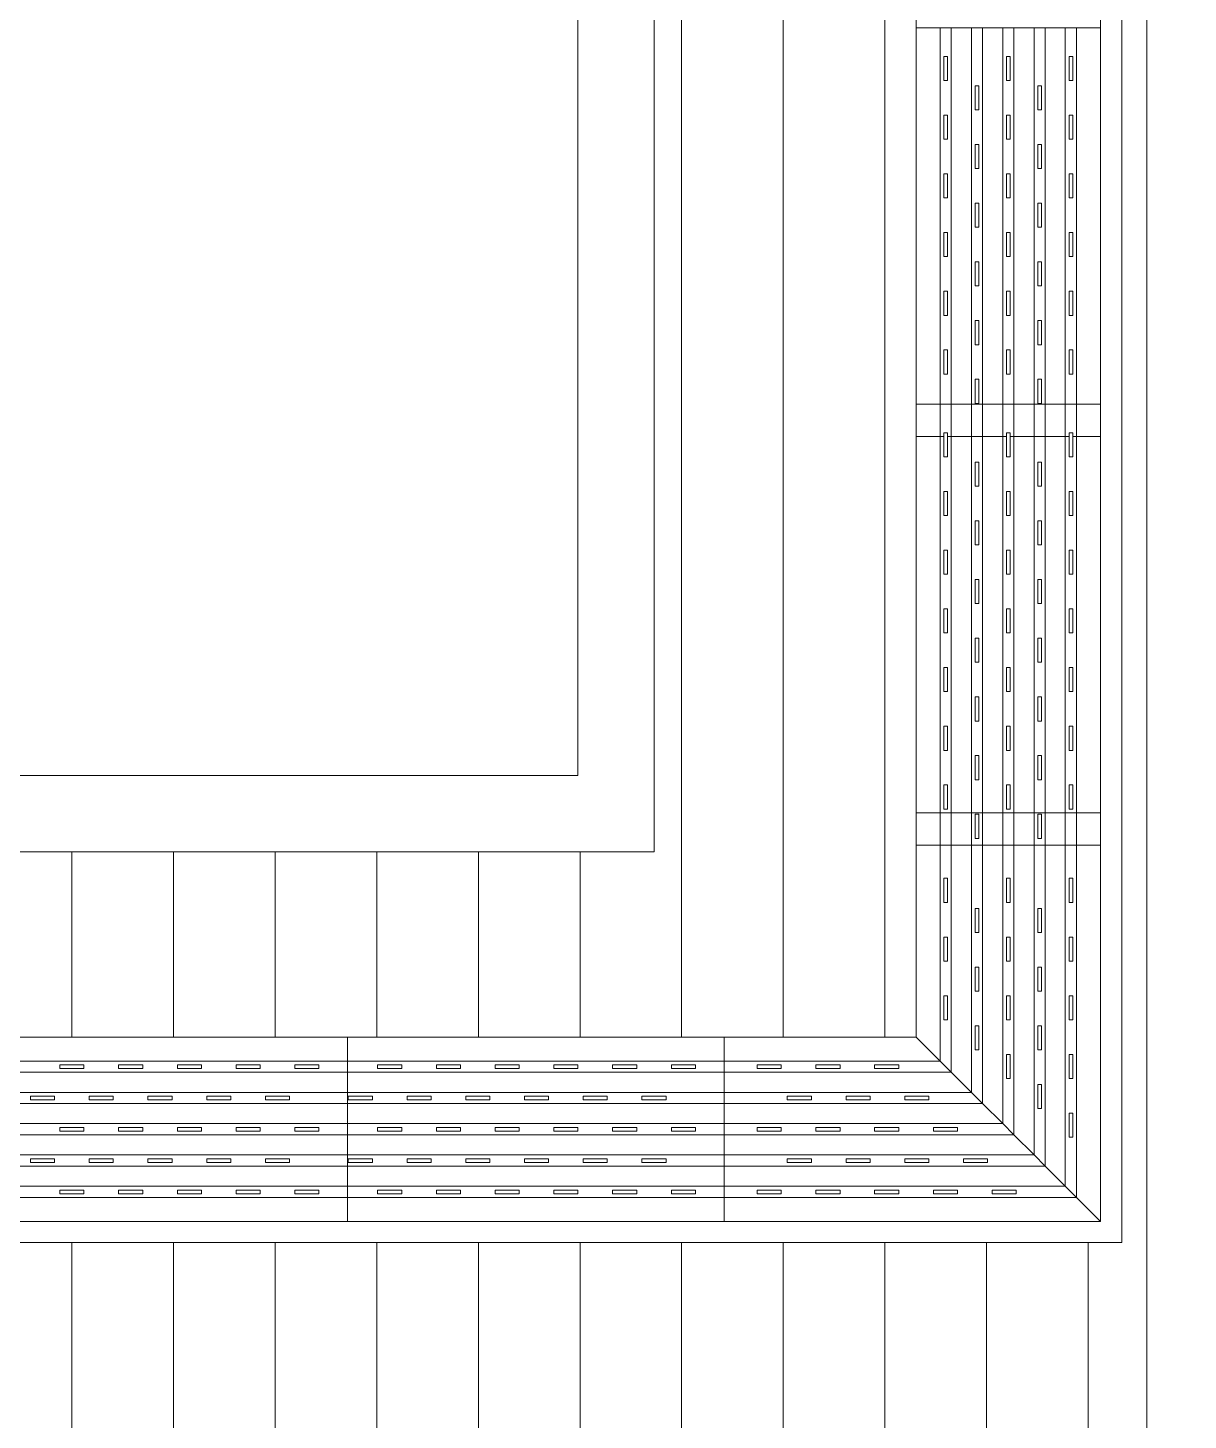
# Model space of a CAD drawing. Header units: inches. Extents: x 437 to 8681, y 26 to 3302.
# Drawn here: x 1678.9 to 1739.6, y 761.1 to 834 of the extents above; entities that cross this region are included whole.
import ezdxf

# ---------------------------------------------------------------- set-up
doc = ezdxf.new("R2010")
doc.units = ezdxf.units.IN
doc.header["$MEASUREMENT"] = 0
doc.layers.add('PLANTA BLANCA', color=7, linetype='Continuous', lineweight=0)
doc.layers.add('TEXTURE', color=8, linetype='Continuous', lineweight=0)
pattern_1 = [(270, (-8710.0197, -3326.6847), (5.3125, -9e-16), [])]

msp = doc.modelspace()

# ---------------------------------------------------------------- hatches: boundary and pattern name
at = {"layer": 'TEXTURE', "linetype": 'Continuous'}
h = msp.add_hatch(dxfattribs=at)
h.set_pattern_fill('ANSI31', color=9, scale=42.5, angle=225)
h.set_pattern_definition([(270, (-3559.14, -96.3204), (5.3125, -9e-16), [])])
h.paths.add_polyline_path([(1435.237, 1191.3018), (1435.237, 650.2838), (1363.22944, 650.2838), (1363.22944, 1307.86683), (1821.50336, 1307.86683), (1821.50336, 1168.15326), (1945.22944, 1168.15326), (1945.22944, 1084.7125), (1808.37898, 1084.688), (1808.37898, 650.2838), (1736.14625, 650.2838), (1736.12206, 1191.3018)])
h.paths.add_polyline_path([(1059.22944, 925.86683), (1363.22944, 925.86683), (1363.22944, 853.86683), (1059.22944, 853.86683)])
h = msp.add_hatch(dxfattribs=at)
h.set_pattern_fill('ANSI31', color=9, scale=42.5, angle=225)
h.set_pattern_definition(pattern_1)
h.paths.add_polyline_path([(1445.99449, 781.1818), (1711.67953, 781.1818), (1711.67953, 790.86683), (1445.99449, 790.86683)])
h.paths.add_polyline_path([(1459.67953, 790.86683), (1445.99449, 790.86683), (1445.99449, 1180.55187), (1459.67953, 1180.55187)])
h.paths.add_polyline_path([(1711.67953, 1180.55187), (1725.36457, 1180.55187), (1725.36457, 781.1818), (1711.67953, 781.1818)])
h.paths.add_polyline_path([(1459.67953, 1180.55187), (1711.67953, 1180.55187), (1711.67953, 1166.86683), (1459.67953, 1166.86683)])
h = msp.add_hatch(dxfattribs=at)
h.set_pattern_fill('ANSI31', color=9, scale=42.5, angle=225)
h.set_pattern_definition(pattern_1)
h.paths.add_polyline_path([(1435.237, 770.43187), (1736.14625, 770.43187), (1736.14625, 650.2838), (1435.237, 650.2838)])

# ---------------------------------------------------------------- linework, layer by layer
at = {"layer": 'PLANTA BLANCA', "lineweight": 0}
for p, q in [((1736.12206, 1191.3018), (1736.12206, 770.43187)), ((1735.01024, 1190.19754), (1735.01024, 771.53613)), ((1725.36457, 781.1818), (1725.36457, 1180.55187)), ((1711.67953, 790.86683), (1711.67953, 1166.86683)), ((1707.67953, 794.86683), (1707.67953, 1162.86683)), ((1725.36457, 833.97707), (1726.61654, 833.97707)), ((1725.36457, 814.29203), (1725.36457, 833.97707)), ((1726.61654, 833.97707), (1727.20709, 833.97707)), ((1726.61654, 833.97707), (1726.61654, 814.29203)), ((1727.20709, 833.97707), (1728.25433, 833.97707)), ((1727.20709, 833.97707), (1727.20709, 814.29203)), ((1728.25433, 833.97707), (1728.84488, 833.97707)), ((1728.25433, 833.97707), (1728.25433, 814.29203)), ((1728.84488, 833.97707), (1729.89213, 833.97707)), ((1728.84488, 833.97707), (1728.84488, 814.29203)), ((1729.89213, 833.97707), (1730.48268, 833.97707)), ((1729.89213, 833.97707), (1729.89213, 814.29203)), ((1730.48268, 833.97707), (1731.52992, 833.97707)), ((1730.48268, 833.97707), (1730.48268, 814.29203)), ((1731.52992, 833.97707), (1732.12047, 833.97707)), ((1731.52992, 833.97707), (1731.52992, 814.29203)), ((1732.12047, 833.97707), (1733.16772, 833.97707)), ((1732.12047, 833.97707), (1732.12047, 814.29203)), ((1733.16772, 833.97707), (1733.75827, 833.97707)), ((1733.16772, 833.97707), (1733.16772, 814.29203)), ((1733.75827, 833.97707), (1735.01024, 833.97707)), ((1733.75827, 833.97707), (1733.75827, 814.29203)), ((1735.01024, 833.97707), (1735.01024, 814.29203)), ((1726.81339, 831.22117), (1726.81339, 832.48101)), ((1726.81339, 832.48101), (1727.01024, 832.48101)), ((1727.01024, 832.48101), (1727.01024, 831.22117)), ((1730.08898, 831.22117), (1730.08898, 832.48101)), ((1730.08898, 832.48101), (1730.28583, 832.48101)), ((1730.28583, 832.48101), (1730.28583, 831.22117)), ((1733.36457, 831.22117), (1733.36457, 832.48101)), ((1733.36457, 832.48101), (1733.56142, 832.48101)), ((1733.56142, 832.48101), (1733.56142, 831.22117)), ((1727.01024, 831.22117), (1726.81339, 831.22117)), ((1730.28583, 831.22117), (1730.08898, 831.22117)), ((1733.56142, 831.22117), (1733.36457, 831.22117)), ((1728.45118, 829.68573), (1728.45118, 830.94557)), ((1728.45118, 830.94557), (1728.64803, 830.94557)), ((1728.64803, 830.94557), (1728.64803, 829.68573)), ((1731.72677, 829.68573), (1731.72677, 830.94557)), ((1731.72677, 830.94557), (1731.92362, 830.94557)), ((1731.92362, 830.94557), (1731.92362, 829.68573)), ((1728.64803, 829.68573), (1728.45118, 829.68573)), ((1731.92362, 829.68573), (1731.72677, 829.68573)), ((1726.81339, 828.1503), (1726.81339, 829.41014)), ((1726.81339, 829.41014), (1727.01024, 829.41014)), ((1727.01024, 829.41014), (1727.01024, 828.1503)), ((1730.08898, 828.1503), (1730.08898, 829.41014)), ((1730.08898, 829.41014), (1730.28583, 829.41014)), ((1730.28583, 829.41014), (1730.28583, 828.1503)), ((1733.36457, 828.1503), (1733.36457, 829.41014)), ((1733.36457, 829.41014), (1733.56142, 829.41014)), ((1733.56142, 829.41014), (1733.56142, 828.1503)), ((1727.01024, 828.1503), (1726.81339, 828.1503)), ((1730.28583, 828.1503), (1730.08898, 828.1503)), ((1733.56142, 828.1503), (1733.36457, 828.1503)), ((1728.45118, 826.61487), (1728.45118, 827.87471)), ((1728.45118, 827.87471), (1728.64803, 827.87471)), ((1728.64803, 827.87471), (1728.64803, 826.61487)), ((1731.72677, 826.61487), (1731.72677, 827.87471)), ((1731.72677, 827.87471), (1731.92362, 827.87471)), ((1731.92362, 827.87471), (1731.92362, 826.61487)), ((1726.81339, 825.07943), (1726.81339, 826.33928)), ((1726.81339, 826.33928), (1727.01024, 826.33928)), ((1727.01024, 826.33928), (1727.01024, 825.07943)), ((1728.64803, 826.61487), (1728.45118, 826.61487)), ((1730.08898, 825.07943), (1730.08898, 826.33928)), ((1730.08898, 826.33928), (1730.28583, 826.33928)), ((1730.28583, 826.33928), (1730.28583, 825.07943)), ((1731.92362, 826.61487), (1731.72677, 826.61487)), ((1733.36457, 825.07943), (1733.36457, 826.33928)), ((1733.36457, 826.33928), (1733.56142, 826.33928)), ((1733.56142, 826.33928), (1733.56142, 825.07943)), ((1727.01024, 825.07943), (1726.81339, 825.07943)), ((1728.45118, 823.544), (1728.45118, 824.80384)), ((1728.45118, 824.80384), (1728.64803, 824.80384)), ((1728.64803, 824.80384), (1728.64803, 823.544)), ((1730.28583, 825.07943), (1730.08898, 825.07943)), ((1731.72677, 823.544), (1731.72677, 824.80384)), ((1731.72677, 824.80384), (1731.92362, 824.80384)), ((1731.92362, 824.80384), (1731.92362, 823.544)), ((1733.56142, 825.07943), (1733.36457, 825.07943)), ((1726.81339, 822.00857), (1726.81339, 823.26841)), ((1726.81339, 823.26841), (1727.01024, 823.26841)), ((1727.01024, 823.26841), (1727.01024, 822.00857)), ((1728.64803, 823.544), (1728.45118, 823.544)), ((1730.08898, 822.00857), (1730.08898, 823.26841)), ((1730.08898, 823.26841), (1730.28583, 823.26841)), ((1730.28583, 823.26841), (1730.28583, 822.00857)), ((1731.92362, 823.544), (1731.72677, 823.544)), ((1733.36457, 822.00857), (1733.36457, 823.26841)), ((1733.36457, 823.26841), (1733.56142, 823.26841)), ((1733.56142, 823.26841), (1733.56142, 822.00857)), ((1727.01024, 822.00857), (1726.81339, 822.00857)), ((1728.45118, 820.47313), (1728.45118, 821.73298)), ((1728.45118, 821.73298), (1728.64803, 821.73298)), ((1728.64803, 821.73298), (1728.64803, 820.47313)), ((1730.28583, 822.00857), (1730.08898, 822.00857)), ((1731.72677, 820.47313), (1731.72677, 821.73298)), ((1731.72677, 821.73298), (1731.92362, 821.73298)), ((1731.92362, 821.73298), (1731.92362, 820.47313)), ((1733.56142, 822.00857), (1733.36457, 822.00857)), ((1726.81339, 818.9377), (1726.81339, 820.19754)), ((1726.81339, 820.19754), (1727.01024, 820.19754)), ((1727.01024, 820.19754), (1727.01024, 818.9377)), ((1728.64803, 820.47313), (1728.45118, 820.47313)), ((1730.08898, 818.9377), (1730.08898, 820.19754)), ((1730.08898, 820.19754), (1730.28583, 820.19754)), ((1730.28583, 820.19754), (1730.28583, 818.9377)), ((1731.92362, 820.47313), (1731.72677, 820.47313)), ((1733.36457, 818.9377), (1733.36457, 820.19754)), ((1733.36457, 820.19754), (1733.56142, 820.19754)), ((1733.56142, 820.19754), (1733.56142, 818.9377)), ((1727.01024, 818.9377), (1726.81339, 818.9377)), ((1728.45118, 817.40227), (1728.45118, 818.66211)), ((1728.45118, 818.66211), (1728.64803, 818.66211)), ((1728.64803, 818.66211), (1728.64803, 817.40227)), ((1730.28583, 818.9377), (1730.08898, 818.9377)), ((1731.72677, 817.40227), (1731.72677, 818.66211)), ((1731.72677, 818.66211), (1731.92362, 818.66211)), ((1731.92362, 818.66211), (1731.92362, 817.40227)), ((1733.56142, 818.9377), (1733.36457, 818.9377)), ((1728.64803, 817.40227), (1728.45118, 817.40227)), ((1731.92362, 817.40227), (1731.72677, 817.40227)), ((1726.81339, 815.86683), (1726.81339, 817.12668)), ((1726.81339, 817.12668), (1727.01024, 817.12668)), ((1727.01024, 817.12668), (1727.01024, 815.86683)), ((1730.08898, 815.86683), (1730.08898, 817.12668)), ((1730.08898, 817.12668), (1730.28583, 817.12668)), ((1730.28583, 817.12668), (1730.28583, 815.86683)), ((1733.36457, 815.86683), (1733.36457, 817.12668)), ((1733.36457, 817.12668), (1733.56142, 817.12668)), ((1733.56142, 817.12668), (1733.56142, 815.86683)), ((1727.01024, 815.86683), (1726.81339, 815.86683)), ((1730.28583, 815.86683), (1730.08898, 815.86683)), ((1733.56142, 815.86683), (1733.36457, 815.86683)), ((1728.45118, 814.3314), (1728.45118, 815.59124)), ((1728.45118, 815.59124), (1728.64803, 815.59124)), ((1728.64803, 815.59124), (1728.64803, 814.3314)), ((1731.72677, 814.3314), (1731.72677, 815.59124)), ((1731.72677, 815.59124), (1731.92362, 815.59124)), ((1731.92362, 815.59124), (1731.92362, 814.3314)), ((1726.61654, 814.29203), (1725.36457, 814.29203)), ((1725.36457, 814.29203), (1726.61654, 814.29203)), ((1725.36457, 791.22117), (1725.36457, 814.29203)), ((1727.20709, 814.29203), (1726.61654, 814.29203)), ((1726.61654, 814.29203), (1727.20709, 814.29203)), ((1726.61654, 814.29203), (1726.61654, 791.22117)), ((1728.25433, 814.29203), (1727.20709, 814.29203)), ((1727.20709, 814.29203), (1728.25433, 814.29203)), ((1727.20709, 814.29203), (1727.20709, 791.22117)), ((1728.84488, 814.29203), (1728.25433, 814.29203)), ((1728.25433, 814.29203), (1728.84488, 814.29203)), ((1728.25433, 814.29203), (1728.25433, 791.22117)), ((1728.64803, 814.3314), (1728.45118, 814.3314)), ((1729.89213, 814.29203), (1728.84488, 814.29203)), ((1728.84488, 814.29203), (1729.89213, 814.29203)), ((1728.84488, 814.29203), (1728.84488, 791.22117)), ((1730.48268, 814.29203), (1729.89213, 814.29203)), ((1729.89213, 814.29203), (1730.48268, 814.29203)), ((1729.89213, 814.29203), (1729.89213, 791.22117)), ((1731.52992, 814.29203), (1730.48268, 814.29203)), ((1730.48268, 814.29203), (1731.52992, 814.29203)), ((1730.48268, 814.29203), (1730.48268, 791.22117)), ((1732.12047, 814.29203), (1731.52992, 814.29203)), ((1731.52992, 814.29203), (1732.12047, 814.29203)), ((1731.52992, 814.29203), (1731.52992, 791.22117)), ((1731.92362, 814.3314), (1731.72677, 814.3314)), ((1733.16772, 814.29203), (1732.12047, 814.29203)), ((1732.12047, 814.29203), (1733.16772, 814.29203)), ((1732.12047, 814.29203), (1732.12047, 791.22117)), ((1733.75827, 814.29203), (1733.16772, 814.29203)), ((1733.16772, 814.29203), (1733.75827, 814.29203)), ((1733.16772, 814.29203), (1733.16772, 791.22117)), ((1735.01024, 814.29203), (1733.75827, 814.29203)), ((1733.75827, 814.29203), (1735.01024, 814.29203)), ((1733.75827, 814.29203), (1733.75827, 791.22117)), ((1735.01024, 814.29203), (1735.01024, 791.22117)), ((1726.81339, 811.53613), (1726.81339, 812.79597)), ((1726.81339, 812.79597), (1727.01024, 812.79597)), ((1727.01024, 812.79597), (1727.01024, 811.53613)), ((1730.08898, 811.53613), (1730.08898, 812.79597)), ((1730.08898, 812.79597), (1730.28583, 812.79597)), ((1730.28583, 812.79597), (1730.28583, 811.53613)), ((1733.36457, 811.53613), (1733.36457, 812.79597)), ((1733.36457, 812.79597), (1733.56142, 812.79597)), ((1733.56142, 812.79597), (1733.56142, 811.53613)), ((1727.01024, 811.53613), (1726.81339, 811.53613)), ((1730.28583, 811.53613), (1730.08898, 811.53613)), ((1733.56142, 811.53613), (1733.36457, 811.53613)), ((1728.45118, 810.00069), (1728.45118, 811.26054)), ((1728.45118, 811.26054), (1728.64803, 811.26054)), ((1728.64803, 811.26054), (1728.64803, 810.00069)), ((1731.72677, 810.00069), (1731.72677, 811.26054)), ((1731.72677, 811.26054), (1731.92362, 811.26054)), ((1731.92362, 811.26054), (1731.92362, 810.00069)), ((1728.64803, 810.00069), (1728.45118, 810.00069)), ((1731.92362, 810.00069), (1731.72677, 810.00069)), ((1726.81339, 808.46526), (1726.81339, 809.7251)), ((1726.81339, 809.7251), (1727.01024, 809.7251)), ((1727.01024, 809.7251), (1727.01024, 808.46526)), ((1730.08898, 808.46526), (1730.08898, 809.7251)), ((1730.08898, 809.7251), (1730.28583, 809.7251)), ((1730.28583, 809.7251), (1730.28583, 808.46526)), ((1733.36457, 808.46526), (1733.36457, 809.7251)), ((1733.36457, 809.7251), (1733.56142, 809.7251)), ((1733.56142, 809.7251), (1733.56142, 808.46526)), ((1727.01024, 808.46526), (1726.81339, 808.46526)), ((1730.28583, 808.46526), (1730.08898, 808.46526)), ((1733.56142, 808.46526), (1733.36457, 808.46526)), ((1728.45118, 806.92983), (1728.45118, 808.18967)), ((1728.45118, 808.18967), (1728.64803, 808.18967)), ((1728.64803, 808.18967), (1728.64803, 806.92983)), ((1731.72677, 806.92983), (1731.72677, 808.18967)), ((1731.72677, 808.18967), (1731.92362, 808.18967)), ((1731.92362, 808.18967), (1731.92362, 806.92983)), ((1726.81339, 805.39439), (1726.81339, 806.65424)), ((1726.81339, 806.65424), (1727.01024, 806.65424)), ((1727.01024, 806.65424), (1727.01024, 805.39439)), ((1728.64803, 806.92983), (1728.45118, 806.92983)), ((1730.08898, 805.39439), (1730.08898, 806.65424)), ((1730.08898, 806.65424), (1730.28583, 806.65424)), ((1730.28583, 806.65424), (1730.28583, 805.39439)), ((1731.92362, 806.92983), (1731.72677, 806.92983)), ((1733.36457, 805.39439), (1733.36457, 806.65424)), ((1733.36457, 806.65424), (1733.56142, 806.65424)), ((1733.56142, 806.65424), (1733.56142, 805.39439)), ((1727.01024, 805.39439), (1726.81339, 805.39439)), ((1728.45118, 803.85896), (1728.45118, 805.1188)), ((1728.45118, 805.1188), (1728.64803, 805.1188)), ((1728.64803, 805.1188), (1728.64803, 803.85896)), ((1730.28583, 805.39439), (1730.08898, 805.39439)), ((1731.72677, 803.85896), (1731.72677, 805.1188)), ((1731.72677, 805.1188), (1731.92362, 805.1188)), ((1731.92362, 805.1188), (1731.92362, 803.85896)), ((1733.56142, 805.39439), (1733.36457, 805.39439)), ((1726.81339, 802.32353), (1726.81339, 803.58337)), ((1726.81339, 803.58337), (1727.01024, 803.58337)), ((1727.01024, 803.58337), (1727.01024, 802.32353)), ((1728.64803, 803.85896), (1728.45118, 803.85896)), ((1730.08898, 802.32353), (1730.08898, 803.58337)), ((1730.08898, 803.58337), (1730.28583, 803.58337)), ((1730.28583, 803.58337), (1730.28583, 802.32353)), ((1731.92362, 803.85896), (1731.72677, 803.85896)), ((1733.36457, 802.32353), (1733.36457, 803.58337)), ((1733.36457, 803.58337), (1733.56142, 803.58337)), ((1733.56142, 803.58337), (1733.56142, 802.32353)), ((1727.01024, 802.32353), (1726.81339, 802.32353)), ((1728.45118, 800.78809), (1728.45118, 802.04794)), ((1728.45118, 802.04794), (1728.64803, 802.04794)), ((1728.64803, 802.04794), (1728.64803, 800.78809)), ((1730.28583, 802.32353), (1730.08898, 802.32353)), ((1731.72677, 800.78809), (1731.72677, 802.04794)), ((1731.72677, 802.04794), (1731.92362, 802.04794)), ((1731.92362, 802.04794), (1731.92362, 800.78809)), ((1733.56142, 802.32353), (1733.36457, 802.32353)), ((1726.81339, 799.25266), (1726.81339, 800.5125)), ((1726.81339, 800.5125), (1727.01024, 800.5125)), ((1727.01024, 800.5125), (1727.01024, 799.25266)), ((1728.64803, 800.78809), (1728.45118, 800.78809)), ((1730.08898, 799.25266), (1730.08898, 800.5125)), ((1730.08898, 800.5125), (1730.28583, 800.5125)), ((1730.28583, 800.5125), (1730.28583, 799.25266)), ((1731.92362, 800.78809), (1731.72677, 800.78809)), ((1733.36457, 799.25266), (1733.36457, 800.5125)), ((1733.36457, 800.5125), (1733.56142, 800.5125)), ((1733.56142, 800.5125), (1733.56142, 799.25266)), ((1727.01024, 799.25266), (1726.81339, 799.25266)), ((1730.28583, 799.25266), (1730.08898, 799.25266)), ((1733.56142, 799.25266), (1733.36457, 799.25266)), ((1728.45118, 797.71723), (1728.45118, 798.97707)), ((1728.45118, 798.97707), (1728.64803, 798.97707)), ((1728.64803, 798.97707), (1728.64803, 797.71723)), ((1731.72677, 797.71723), (1731.72677, 798.97707)), ((1731.72677, 798.97707), (1731.92362, 798.97707)), ((1731.92362, 798.97707), (1731.92362, 797.71723)), ((1728.64803, 797.71723), (1728.45118, 797.71723)), ((1731.92362, 797.71723), (1731.72677, 797.71723)), ((1726.81339, 796.1818), (1726.81339, 797.44164)), ((1726.81339, 797.44164), (1727.01024, 797.44164)), ((1727.01024, 797.44164), (1727.01024, 796.1818)), ((1730.08898, 796.1818), (1730.08898, 797.44164)), ((1730.08898, 797.44164), (1730.28583, 797.44164)), ((1730.28583, 797.44164), (1730.28583, 796.1818)), ((1733.36457, 796.1818), (1733.36457, 797.44164)), ((1733.36457, 797.44164), (1733.56142, 797.44164)), ((1733.56142, 797.44164), (1733.56142, 796.1818)), ((1727.01024, 796.1818), (1726.81339, 796.1818)), ((1730.28583, 796.1818), (1730.08898, 796.1818)), ((1733.56142, 796.1818), (1733.36457, 796.1818)), ((1728.45118, 794.64636), (1728.45118, 795.9062)), ((1728.45118, 795.9062), (1728.64803, 795.9062)), ((1728.64803, 795.9062), (1728.64803, 794.64636)), ((1731.72677, 794.64636), (1731.72677, 795.9062)), ((1731.72677, 795.9062), (1731.92362, 795.9062)), ((1731.92362, 795.9062), (1731.92362, 794.64636)), ((1463.67953, 794.86683), (1707.67953, 794.86683)), ((1728.64803, 794.64636), (1728.45118, 794.64636)), ((1731.92362, 794.64636), (1731.72677, 794.64636)), ((1726.81339, 793.11093), (1726.81339, 794.37077)), ((1726.81339, 794.37077), (1727.01024, 794.37077)), ((1727.01024, 794.37077), (1727.01024, 793.11093)), ((1730.08898, 793.11093), (1730.08898, 794.37077)), ((1730.08898, 794.37077), (1730.28583, 794.37077)), ((1730.28583, 794.37077), (1730.28583, 793.11093)), ((1733.36457, 793.11093), (1733.36457, 794.37077)), ((1733.36457, 794.37077), (1733.56142, 794.37077)), ((1733.56142, 794.37077), (1733.56142, 793.11093)), ((1727.01024, 793.11093), (1726.81339, 793.11093)), ((1728.45118, 791.5755), (1728.45118, 792.83534)), ((1728.45118, 792.83534), (1728.64803, 792.83534)), ((1728.64803, 792.83534), (1728.64803, 791.5755)), ((1730.28583, 793.11093), (1730.08898, 793.11093)), ((1731.72677, 791.5755), (1731.72677, 792.83534)), ((1731.72677, 792.83534), (1731.92362, 792.83534)), ((1731.92362, 792.83534), (1731.92362, 791.5755)), ((1733.56142, 793.11093), (1733.36457, 793.11093)), ((1726.61654, 791.22117), (1725.36457, 791.22117)), ((1726.61654, 791.22117), (1725.36457, 791.22117)), ((1725.36457, 781.1818), (1725.36457, 791.22117)), ((1725.36457, 791.22117), (1726.61654, 791.22117)), ((1727.20709, 791.22117), (1726.61654, 791.22117)), ((1727.20709, 791.22117), (1726.61654, 791.22117)), ((1726.61654, 791.22117), (1726.61654, 779.92983)), ((1726.61654, 791.22117), (1727.20709, 791.22117)), ((1728.25433, 791.22117), (1727.20709, 791.22117)), ((1728.25433, 791.22117), (1727.20709, 791.22117)), ((1727.20709, 779.33928), (1727.20709, 791.22117)), ((1727.20709, 791.22117), (1728.25433, 791.22117)), ((1728.84488, 791.22117), (1728.25433, 791.22117)), ((1728.84488, 791.22117), (1728.25433, 791.22117)), ((1728.25433, 791.22117), (1728.25433, 778.29203)), ((1728.25433, 791.22117), (1728.84488, 791.22117)), ((1728.64803, 791.5755), (1728.45118, 791.5755)), ((1729.89213, 791.22117), (1728.84488, 791.22117)), ((1729.89213, 791.22117), (1728.84488, 791.22117)), ((1728.84488, 777.70148), (1728.84488, 791.22117)), ((1728.84488, 791.22117), (1729.89213, 791.22117)), ((1730.48268, 791.22117), (1729.89213, 791.22117)), ((1730.48268, 791.22117), (1729.89213, 791.22117)), ((1729.89213, 791.22117), (1729.89213, 776.65424)), ((1729.89213, 791.22117), (1730.48268, 791.22117)), ((1731.52992, 791.22117), (1730.48268, 791.22117)), ((1731.52992, 791.22117), (1730.48268, 791.22117)), ((1730.48268, 776.06369), (1730.48268, 791.22117)), ((1730.48268, 791.22117), (1731.52992, 791.22117)), ((1732.12047, 791.22117), (1731.52992, 791.22117)), ((1732.12047, 791.22117), (1731.52992, 791.22117)), ((1731.52992, 791.22117), (1731.52992, 775.01644)), ((1731.52992, 791.22117), (1732.12047, 791.22117)), ((1731.92362, 791.5755), (1731.72677, 791.5755)), ((1733.16772, 791.22117), (1732.12047, 791.22117)), ((1733.16772, 791.22117), (1732.12047, 791.22117)), ((1732.12047, 774.42589), (1732.12047, 791.22117)), ((1732.12047, 791.22117), (1733.16772, 791.22117)), ((1733.75827, 791.22117), (1733.16772, 791.22117)), ((1733.75827, 791.22117), (1733.16772, 791.22117)), ((1733.16772, 791.22117), (1733.16772, 773.37865)), ((1733.16772, 791.22117), (1733.75827, 791.22117)), ((1735.01024, 791.22117), (1733.75827, 791.22117)), ((1735.01024, 791.22117), (1733.75827, 791.22117)), ((1733.75827, 772.78809), (1733.75827, 791.22117)), ((1733.75827, 791.22117), (1735.01024, 791.22117)), ((1735.01024, 771.53613), (1735.01024, 791.22117)), ((1459.67953, 790.86683), (1711.67953, 790.86683)), ((1727.01024, 789.48888), (1726.81339, 789.48888)), ((1726.81339, 789.48888), (1726.81339, 788.22904)), ((1727.01024, 788.22904), (1727.01024, 789.48888)), ((1730.28583, 789.48888), (1730.08898, 789.48888)), ((1730.08898, 789.48888), (1730.08898, 788.22904)), ((1730.28583, 788.22904), (1730.28583, 789.48888)), ((1733.56142, 789.48888), (1733.36457, 789.48888)), ((1733.36457, 789.48888), (1733.36457, 788.22904)), ((1733.56142, 788.22904), (1733.56142, 789.48888)), ((1726.81339, 788.22904), (1727.01024, 788.22904)), ((1730.08898, 788.22904), (1730.28583, 788.22904)), ((1733.36457, 788.22904), (1733.56142, 788.22904)), ((1728.64803, 787.91408), (1728.45118, 787.91408)), ((1728.45118, 787.91408), (1728.45118, 786.65424)), ((1728.64803, 786.65424), (1728.64803, 787.91408)), ((1731.92362, 787.91408), (1731.72677, 787.91408)), ((1731.72677, 787.91408), (1731.72677, 786.65424)), ((1731.92362, 786.65424), (1731.92362, 787.91408)), ((1728.45118, 786.65424), (1728.64803, 786.65424)), ((1731.72677, 786.65424), (1731.92362, 786.65424)), ((1727.01024, 786.41802), (1726.81339, 786.41802)), ((1726.81339, 786.41802), (1726.81339, 785.15817)), ((1727.01024, 785.15817), (1727.01024, 786.41802)), ((1730.28583, 786.41802), (1730.08898, 786.41802)), ((1730.08898, 786.41802), (1730.08898, 785.15817)), ((1730.28583, 785.15817), (1730.28583, 786.41802)), ((1733.56142, 786.41802), (1733.36457, 786.41802)), ((1733.36457, 786.41802), (1733.36457, 785.15817)), ((1733.56142, 785.15817), (1733.56142, 786.41802)), ((1726.81339, 785.15817), (1727.01024, 785.15817)), ((1730.08898, 785.15817), (1730.28583, 785.15817)), ((1733.36457, 785.15817), (1733.56142, 785.15817)), ((1728.64803, 784.84321), (1728.45118, 784.84321)), ((1728.45118, 784.84321), (1728.45118, 783.58337)), ((1728.64803, 783.58337), (1728.64803, 784.84321)), ((1731.92362, 784.84321), (1731.72677, 784.84321)), ((1731.72677, 784.84321), (1731.72677, 783.58337)), ((1731.92362, 783.58337), (1731.92362, 784.84321)), ((1727.01024, 783.34715), (1726.81339, 783.34715)), ((1726.81339, 783.34715), (1726.81339, 782.08731)), ((1727.01024, 782.08731), (1727.01024, 783.34715)), ((1728.45118, 783.58337), (1728.64803, 783.58337)), ((1730.28583, 783.34715), (1730.08898, 783.34715)), ((1730.08898, 783.34715), (1730.08898, 782.08731)), ((1730.28583, 782.08731), (1730.28583, 783.34715)), ((1731.72677, 783.58337), (1731.92362, 783.58337)), ((1733.56142, 783.34715), (1733.36457, 783.34715)), ((1733.36457, 783.34715), (1733.36457, 782.08731)), ((1733.56142, 782.08731), (1733.56142, 783.34715)), ((1726.81339, 782.08731), (1727.01024, 782.08731)), ((1728.64803, 781.77235), (1728.45118, 781.77235)), ((1728.45118, 781.77235), (1728.45118, 780.5125)), ((1728.64803, 780.5125), (1728.64803, 781.77235)), ((1730.08898, 782.08731), (1730.28583, 782.08731)), ((1731.92362, 781.77235), (1731.72677, 781.77235)), ((1731.72677, 781.77235), (1731.72677, 780.5125)), ((1731.92362, 780.5125), (1731.92362, 781.77235)), ((1733.36457, 782.08731), (1733.56142, 782.08731)), ((1445.99449, 781.1818), (1725.36457, 781.1818)), ((1675.95512, 781.1818), (1695.64016, 781.1818)), ((1695.64016, 779.92983), (1695.64016, 781.1818)), ((1695.64016, 781.1818), (1715.3252, 781.1818)), ((1695.64016, 781.1818), (1695.64016, 779.92983)), ((1715.3252, 781.1818), (1715.3252, 779.92983)), ((1725.36457, 781.1818), (1715.3252, 781.1818)), ((1728.45118, 780.5125), (1728.64803, 780.5125)), ((1730.28583, 780.27628), (1730.08898, 780.27628)), ((1730.08898, 780.27628), (1730.08898, 779.01644)), ((1730.28583, 779.01644), (1730.28583, 780.27628)), ((1731.72677, 780.5125), (1731.92362, 780.5125)), ((1733.56142, 780.27628), (1733.36457, 780.27628)), ((1733.36457, 780.27628), (1733.36457, 779.01644)), ((1733.56142, 779.01644), (1733.56142, 780.27628)), ((1695.64016, 779.92983), (1675.95512, 779.92983)), ((1695.64016, 779.33928), (1675.95512, 779.33928)), ((1680.60079, 779.53613), (1680.60079, 779.73298)), ((1680.60079, 779.73298), (1681.86063, 779.73298)), ((1681.86063, 779.53613), (1680.60079, 779.53613)), ((1681.86063, 779.73298), (1681.86063, 779.53613)), ((1683.67165, 779.53613), (1683.67165, 779.73298)), ((1683.67165, 779.73298), (1684.9315, 779.73298)), ((1684.9315, 779.53613), (1683.67165, 779.53613)), ((1684.9315, 779.73298), (1684.9315, 779.53613)), ((1686.74252, 779.53613), (1686.74252, 779.73298)), ((1686.74252, 779.73298), (1688.00236, 779.73298)), ((1688.00236, 779.53613), (1686.74252, 779.53613)), ((1688.00236, 779.73298), (1688.00236, 779.53613)), ((1689.81339, 779.53613), (1689.81339, 779.73298)), ((1689.81339, 779.73298), (1691.07323, 779.73298)), ((1691.07323, 779.53613), (1689.81339, 779.53613)), ((1691.07323, 779.73298), (1691.07323, 779.53613)), ((1692.88425, 779.53613), (1692.88425, 779.73298)), ((1692.88425, 779.73298), (1694.1441, 779.73298)), ((1694.1441, 779.53613), (1692.88425, 779.53613)), ((1694.1441, 779.73298), (1694.1441, 779.53613)), ((1695.64016, 779.33928), (1695.64016, 779.92983)), ((1715.3252, 779.92983), (1695.64016, 779.92983)), ((1695.64016, 779.92983), (1695.64016, 779.33928)), ((1695.64016, 778.29203), (1695.64016, 779.33928)), ((1715.3252, 779.33928), (1695.64016, 779.33928)), ((1695.64016, 779.33928), (1695.64016, 778.29203)), ((1697.21496, 779.53613), (1697.21496, 779.73298)), ((1697.21496, 779.73298), (1698.4748, 779.73298)), ((1698.4748, 779.53613), (1697.21496, 779.53613)), ((1698.4748, 779.73298), (1698.4748, 779.53613)), ((1700.28583, 779.53613), (1700.28583, 779.73298)), ((1700.28583, 779.73298), (1701.54567, 779.73298)), ((1701.54567, 779.53613), (1700.28583, 779.53613)), ((1701.54567, 779.73298), (1701.54567, 779.53613)), ((1703.35669, 779.53613), (1703.35669, 779.73298)), ((1703.35669, 779.73298), (1704.61654, 779.73298)), ((1704.61654, 779.53613), (1703.35669, 779.53613)), ((1704.61654, 779.73298), (1704.61654, 779.53613)), ((1706.42756, 779.53613), (1706.42756, 779.73298)), ((1706.42756, 779.73298), (1707.6874, 779.73298)), ((1707.6874, 779.53613), (1706.42756, 779.53613)), ((1707.6874, 779.73298), (1707.6874, 779.53613)), ((1709.49843, 779.53613), (1709.49843, 779.73298)), ((1709.49843, 779.73298), (1710.75827, 779.73298)), ((1710.75827, 779.53613), (1709.49843, 779.53613)), ((1710.75827, 779.73298), (1710.75827, 779.53613)), ((1712.56929, 779.53613), (1712.56929, 779.73298)), ((1712.56929, 779.73298), (1713.82913, 779.73298)), ((1713.82913, 779.53613), (1712.56929, 779.53613)), ((1713.82913, 779.73298), (1713.82913, 779.53613)), ((1715.3252, 779.92983), (1715.3252, 779.33928)), ((1726.61654, 779.92983), (1715.3252, 779.92983)), ((1715.3252, 779.33928), (1715.3252, 778.29203)), ((1727.20709, 779.33928), (1715.3252, 779.33928)), ((1718.31732, 779.73298), (1717.05748, 779.73298)), ((1717.05748, 779.73298), (1717.05748, 779.53613)), ((1717.05748, 779.53613), (1718.31732, 779.53613)), ((1718.31732, 779.53613), (1718.31732, 779.73298)), ((1721.38819, 779.73298), (1720.12835, 779.73298)), ((1720.12835, 779.73298), (1720.12835, 779.53613)), ((1720.12835, 779.53613), (1721.38819, 779.53613)), ((1721.38819, 779.53613), (1721.38819, 779.73298)), ((1724.45906, 779.73298), (1723.19921, 779.73298)), ((1723.19921, 779.73298), (1723.19921, 779.53613)), ((1723.19921, 779.53613), (1724.45906, 779.53613)), ((1724.45906, 779.53613), (1724.45906, 779.73298)), ((1730.08898, 779.01644), (1730.28583, 779.01644)), ((1731.92362, 778.70148), (1731.72677, 778.70148)), ((1731.72677, 778.70148), (1731.72677, 777.44164)), ((1731.92362, 777.44164), (1731.92362, 778.70148)), ((1733.36457, 779.01644), (1733.56142, 779.01644)), ((1695.64016, 778.29203), (1675.95512, 778.29203)), ((1679.06536, 777.89833), (1679.06536, 778.09518)), ((1679.06536, 778.09518), (1680.3252, 778.09518)), ((1680.3252, 777.89833), (1679.06536, 777.89833)), ((1680.3252, 778.09518), (1680.3252, 777.89833)), ((1682.13622, 777.89833), (1682.13622, 778.09518)), ((1682.13622, 778.09518), (1683.39606, 778.09518)), ((1683.39606, 777.89833), (1682.13622, 777.89833)), ((1683.39606, 778.09518), (1683.39606, 777.89833)), ((1685.20709, 777.89833), (1685.20709, 778.09518)), ((1685.20709, 778.09518), (1686.46693, 778.09518)), ((1686.46693, 777.89833), (1685.20709, 777.89833)), ((1686.46693, 778.09518), (1686.46693, 777.89833)), ((1688.27795, 777.89833), (1688.27795, 778.09518)), ((1688.27795, 778.09518), (1689.5378, 778.09518)), ((1689.5378, 777.89833), (1688.27795, 777.89833)), ((1689.5378, 778.09518), (1689.5378, 777.89833)), ((1691.34882, 777.89833), (1691.34882, 778.09518)), ((1691.34882, 778.09518), (1692.60866, 778.09518)), ((1692.60866, 777.89833), (1691.34882, 777.89833)), ((1692.60866, 778.09518), (1692.60866, 777.89833)), ((1695.64016, 777.70148), (1695.64016, 778.29203)), ((1715.3252, 778.29203), (1695.64016, 778.29203)), ((1695.64016, 778.29203), (1695.64016, 777.70148)), ((1695.67953, 777.89833), (1695.67953, 778.09518)), ((1695.67953, 778.09518), (1696.93937, 778.09518)), ((1696.93937, 777.89833), (1695.67953, 777.89833)), ((1696.93937, 778.09518), (1696.93937, 777.89833)), ((1698.75039, 777.89833), (1698.75039, 778.09518)), ((1698.75039, 778.09518), (1700.01024, 778.09518)), ((1700.01024, 777.89833), (1698.75039, 777.89833)), ((1700.01024, 778.09518), (1700.01024, 777.89833)), ((1701.82126, 777.89833), (1701.82126, 778.09518)), ((1701.82126, 778.09518), (1703.0811, 778.09518)), ((1703.0811, 777.89833), (1701.82126, 777.89833)), ((1703.0811, 778.09518), (1703.0811, 777.89833)), ((1704.89213, 777.89833), (1704.89213, 778.09518)), ((1704.89213, 778.09518), (1706.15197, 778.09518)), ((1706.15197, 777.89833), (1704.89213, 777.89833)), ((1706.15197, 778.09518), (1706.15197, 777.89833)), ((1707.96299, 777.89833), (1707.96299, 778.09518)), ((1707.96299, 778.09518), (1709.22284, 778.09518)), ((1709.22284, 777.89833), (1707.96299, 777.89833)), ((1709.22284, 778.09518), (1709.22284, 777.89833)), ((1711.03386, 777.89833), (1711.03386, 778.09518)), ((1711.03386, 778.09518), (1712.2937, 778.09518)), ((1712.2937, 777.89833), (1711.03386, 777.89833)), ((1712.2937, 778.09518), (1712.2937, 777.89833)), ((1715.3252, 778.29203), (1715.3252, 777.70148)), ((1728.25433, 778.29203), (1715.3252, 778.29203)), ((1719.89213, 778.09518), (1718.63228, 778.09518)), ((1718.63228, 778.09518), (1718.63228, 777.89833)), ((1718.63228, 777.89833), (1719.89213, 777.89833)), ((1719.89213, 777.89833), (1719.89213, 778.09518)), ((1722.96299, 778.09518), (1721.70315, 778.09518)), ((1721.70315, 778.09518), (1721.70315, 777.89833)), ((1721.70315, 777.89833), (1722.96299, 777.89833)), ((1722.96299, 777.89833), (1722.96299, 778.09518)), ((1726.03386, 778.09518), (1724.77402, 778.09518)), ((1724.77402, 778.09518), (1724.77402, 777.89833)), ((1724.77402, 777.89833), (1726.03386, 777.89833)), ((1726.03386, 777.89833), (1726.03386, 778.09518)), ((1695.64016, 777.70148), (1675.95512, 777.70148)), ((1695.64016, 776.65424), (1695.64016, 777.70148)), ((1715.3252, 777.70148), (1695.64016, 777.70148)), ((1695.64016, 777.70148), (1695.64016, 776.65424)), ((1715.3252, 777.70148), (1715.3252, 776.65424)), ((1728.84488, 777.70148), (1715.3252, 777.70148)), ((1731.72677, 777.44164), (1731.92362, 777.44164)), ((1733.56142, 777.20542), (1733.36457, 777.20542)), ((1733.36457, 777.20542), (1733.36457, 775.94557)), ((1733.56142, 775.94557), (1733.56142, 777.20542)), ((1695.64016, 776.65424), (1675.95512, 776.65424)), ((1680.60079, 776.26054), (1680.60079, 776.45739)), ((1680.60079, 776.45739), (1681.86063, 776.45739)), ((1681.86063, 776.45739), (1681.86063, 776.26054)), ((1683.67165, 776.26054), (1683.67165, 776.45739)), ((1683.67165, 776.45739), (1684.9315, 776.45739)), ((1684.9315, 776.45739), (1684.9315, 776.26054)), ((1686.74252, 776.26054), (1686.74252, 776.45739)), ((1686.74252, 776.45739), (1688.00236, 776.45739)), ((1688.00236, 776.45739), (1688.00236, 776.26054)), ((1689.81339, 776.26054), (1689.81339, 776.45739)), ((1689.81339, 776.45739), (1691.07323, 776.45739)), ((1691.07323, 776.45739), (1691.07323, 776.26054)), ((1692.88425, 776.26054), (1692.88425, 776.45739)), ((1692.88425, 776.45739), (1694.1441, 776.45739)), ((1694.1441, 776.45739), (1694.1441, 776.26054)), ((1695.64016, 776.06369), (1695.64016, 776.65424)), ((1715.3252, 776.65424), (1695.64016, 776.65424)), ((1695.64016, 776.65424), (1695.64016, 776.06369)), ((1697.21496, 776.26054), (1697.21496, 776.45739)), ((1697.21496, 776.45739), (1698.4748, 776.45739)), ((1698.4748, 776.45739), (1698.4748, 776.26054)), ((1700.28583, 776.26054), (1700.28583, 776.45739)), ((1700.28583, 776.45739), (1701.54567, 776.45739)), ((1701.54567, 776.45739), (1701.54567, 776.26054)), ((1703.35669, 776.26054), (1703.35669, 776.45739)), ((1703.35669, 776.45739), (1704.61654, 776.45739)), ((1704.61654, 776.45739), (1704.61654, 776.26054)), ((1706.42756, 776.26054), (1706.42756, 776.45739)), ((1706.42756, 776.45739), (1707.6874, 776.45739)), ((1707.6874, 776.45739), (1707.6874, 776.26054)), ((1709.49843, 776.26054), (1709.49843, 776.45739)), ((1709.49843, 776.45739), (1710.75827, 776.45739)), ((1710.75827, 776.45739), (1710.75827, 776.26054)), ((1712.56929, 776.26054), (1712.56929, 776.45739)), ((1712.56929, 776.45739), (1713.82913, 776.45739)), ((1713.82913, 776.45739), (1713.82913, 776.26054)), ((1715.3252, 776.65424), (1715.3252, 776.06369)), ((1729.89213, 776.65424), (1715.3252, 776.65424)), ((1718.31732, 776.45739), (1717.05748, 776.45739)), ((1717.05748, 776.45739), (1717.05748, 776.26054)), ((1718.31732, 776.26054), (1718.31732, 776.45739)), ((1721.38819, 776.45739), (1720.12835, 776.45739)), ((1720.12835, 776.45739), (1720.12835, 776.26054)), ((1721.38819, 776.26054), (1721.38819, 776.45739)), ((1724.45906, 776.45739), (1723.19921, 776.45739)), ((1723.19921, 776.45739), (1723.19921, 776.26054)), ((1724.45906, 776.26054), (1724.45906, 776.45739)), ((1727.52992, 776.45739), (1726.27008, 776.45739)), ((1726.27008, 776.45739), (1726.27008, 776.26054)), ((1727.52992, 776.26054), (1727.52992, 776.45739)), ((1695.64016, 776.06369), (1675.95512, 776.06369)), ((1681.86063, 776.26054), (1680.60079, 776.26054)), ((1684.9315, 776.26054), (1683.67165, 776.26054)), ((1688.00236, 776.26054), (1686.74252, 776.26054)), ((1691.07323, 776.26054), (1689.81339, 776.26054)), ((1694.1441, 776.26054), (1692.88425, 776.26054)), ((1695.64016, 775.01644), (1695.64016, 776.06369)), ((1715.3252, 776.06369), (1695.64016, 776.06369)), ((1695.64016, 776.06369), (1695.64016, 775.01644)), ((1698.4748, 776.26054), (1697.21496, 776.26054)), ((1701.54567, 776.26054), (1700.28583, 776.26054)), ((1704.61654, 776.26054), (1703.35669, 776.26054)), ((1707.6874, 776.26054), (1706.42756, 776.26054)), ((1710.75827, 776.26054), (1709.49843, 776.26054)), ((1713.82913, 776.26054), (1712.56929, 776.26054)), ((1715.3252, 776.06369), (1715.3252, 775.01644)), ((1730.48268, 776.06369), (1715.3252, 776.06369)), ((1717.05748, 776.26054), (1718.31732, 776.26054)), ((1720.12835, 776.26054), (1721.38819, 776.26054)), ((1723.19921, 776.26054), (1724.45906, 776.26054)), ((1726.27008, 776.26054), (1727.52992, 776.26054)), ((1733.36457, 775.94557), (1733.56142, 775.94557)), ((1695.64016, 775.01644), (1675.95512, 775.01644)), ((1695.64016, 774.42589), (1695.64016, 775.01644)), ((1715.3252, 775.01644), (1695.64016, 775.01644)), ((1695.64016, 775.01644), (1695.64016, 774.42589)), ((1715.3252, 775.01644), (1715.3252, 774.42589)), ((1731.52992, 775.01644), (1715.3252, 775.01644)), ((1695.64016, 774.42589), (1675.95512, 774.42589)), ((1679.06536, 774.62274), (1679.06536, 774.81959)), ((1679.06536, 774.81959), (1680.3252, 774.81959)), ((1680.3252, 774.62274), (1679.06536, 774.62274)), ((1680.3252, 774.81959), (1680.3252, 774.62274)), ((1682.13622, 774.62274), (1682.13622, 774.81959)), ((1682.13622, 774.81959), (1683.39606, 774.81959)), ((1683.39606, 774.62274), (1682.13622, 774.62274)), ((1683.39606, 774.81959), (1683.39606, 774.62274)), ((1685.20709, 774.62274), (1685.20709, 774.81959)), ((1685.20709, 774.81959), (1686.46693, 774.81959)), ((1686.46693, 774.62274), (1685.20709, 774.62274)), ((1686.46693, 774.81959), (1686.46693, 774.62274)), ((1688.27795, 774.62274), (1688.27795, 774.81959)), ((1688.27795, 774.81959), (1689.5378, 774.81959)), ((1689.5378, 774.62274), (1688.27795, 774.62274)), ((1689.5378, 774.81959), (1689.5378, 774.62274)), ((1691.34882, 774.62274), (1691.34882, 774.81959)), ((1691.34882, 774.81959), (1692.60866, 774.81959)), ((1692.60866, 774.62274), (1691.34882, 774.62274)), ((1692.60866, 774.81959), (1692.60866, 774.62274)), ((1695.64016, 773.37865), (1695.64016, 774.42589)), ((1715.3252, 774.42589), (1695.64016, 774.42589)), ((1695.64016, 774.42589), (1695.64016, 773.37865)), ((1695.67953, 774.62274), (1695.67953, 774.81959)), ((1695.67953, 774.81959), (1696.93937, 774.81959)), ((1696.93937, 774.62274), (1695.67953, 774.62274)), ((1696.93937, 774.81959), (1696.93937, 774.62274)), ((1698.75039, 774.62274), (1698.75039, 774.81959)), ((1698.75039, 774.81959), (1700.01024, 774.81959)), ((1700.01024, 774.62274), (1698.75039, 774.62274)), ((1700.01024, 774.81959), (1700.01024, 774.62274)), ((1701.82126, 774.62274), (1701.82126, 774.81959)), ((1701.82126, 774.81959), (1703.0811, 774.81959)), ((1703.0811, 774.62274), (1701.82126, 774.62274)), ((1703.0811, 774.81959), (1703.0811, 774.62274)), ((1704.89213, 774.62274), (1704.89213, 774.81959)), ((1704.89213, 774.81959), (1706.15197, 774.81959)), ((1706.15197, 774.62274), (1704.89213, 774.62274)), ((1706.15197, 774.81959), (1706.15197, 774.62274)), ((1707.96299, 774.62274), (1707.96299, 774.81959)), ((1707.96299, 774.81959), (1709.22284, 774.81959)), ((1709.22284, 774.62274), (1707.96299, 774.62274)), ((1709.22284, 774.81959), (1709.22284, 774.62274)), ((1711.03386, 774.62274), (1711.03386, 774.81959)), ((1711.03386, 774.81959), (1712.2937, 774.81959)), ((1712.2937, 774.62274), (1711.03386, 774.62274)), ((1712.2937, 774.81959), (1712.2937, 774.62274)), ((1715.3252, 774.42589), (1715.3252, 773.37865)), ((1732.12047, 774.42589), (1715.3252, 774.42589)), ((1719.89213, 774.81959), (1718.63228, 774.81959)), ((1718.63228, 774.81959), (1718.63228, 774.62274)), ((1718.63228, 774.62274), (1719.89213, 774.62274)), ((1719.89213, 774.62274), (1719.89213, 774.81959)), ((1722.96299, 774.81959), (1721.70315, 774.81959)), ((1721.70315, 774.81959), (1721.70315, 774.62274)), ((1721.70315, 774.62274), (1722.96299, 774.62274)), ((1722.96299, 774.62274), (1722.96299, 774.81959)), ((1726.03386, 774.81959), (1724.77402, 774.81959)), ((1724.77402, 774.81959), (1724.77402, 774.62274)), ((1724.77402, 774.62274), (1726.03386, 774.62274)), ((1726.03386, 774.62274), (1726.03386, 774.81959)), ((1729.10473, 774.81959), (1727.84488, 774.81959)), ((1727.84488, 774.81959), (1727.84488, 774.62274)), ((1727.84488, 774.62274), (1729.10473, 774.62274)), ((1729.10473, 774.62274), (1729.10473, 774.81959)), ((1695.64016, 773.37865), (1675.95512, 773.37865)), ((1695.64016, 772.78809), (1675.95512, 772.78809)), ((1680.60079, 772.98494), (1680.60079, 773.1818)), ((1680.60079, 773.1818), (1681.86063, 773.1818)), ((1681.86063, 772.98494), (1680.60079, 772.98494)), ((1681.86063, 773.1818), (1681.86063, 772.98494)), ((1683.67165, 772.98494), (1683.67165, 773.1818)), ((1683.67165, 773.1818), (1684.9315, 773.1818)), ((1684.9315, 772.98494), (1683.67165, 772.98494)), ((1684.9315, 773.1818), (1684.9315, 772.98494)), ((1686.74252, 772.98494), (1686.74252, 773.1818)), ((1686.74252, 773.1818), (1688.00236, 773.1818)), ((1688.00236, 772.98494), (1686.74252, 772.98494)), ((1688.00236, 773.1818), (1688.00236, 772.98494)), ((1689.81339, 772.98494), (1689.81339, 773.1818)), ((1689.81339, 773.1818), (1691.07323, 773.1818)), ((1691.07323, 772.98494), (1689.81339, 772.98494)), ((1691.07323, 773.1818), (1691.07323, 772.98494)), ((1692.88425, 772.98494), (1692.88425, 773.1818)), ((1692.88425, 773.1818), (1694.1441, 773.1818)), ((1694.1441, 772.98494), (1692.88425, 772.98494)), ((1694.1441, 773.1818), (1694.1441, 772.98494)), ((1695.64016, 772.78809), (1695.64016, 773.37865)), ((1715.3252, 773.37865), (1695.64016, 773.37865)), ((1695.64016, 773.37865), (1695.64016, 772.78809)), ((1695.64016, 771.53613), (1695.64016, 772.78809)), ((1715.3252, 772.78809), (1695.64016, 772.78809)), ((1695.64016, 772.78809), (1695.64016, 771.53613)), ((1697.21496, 772.98494), (1697.21496, 773.1818)), ((1697.21496, 773.1818), (1698.4748, 773.1818)), ((1698.4748, 772.98494), (1697.21496, 772.98494)), ((1698.4748, 773.1818), (1698.4748, 772.98494)), ((1700.28583, 772.98494), (1700.28583, 773.1818)), ((1700.28583, 773.1818), (1701.54567, 773.1818)), ((1701.54567, 772.98494), (1700.28583, 772.98494)), ((1701.54567, 773.1818), (1701.54567, 772.98494)), ((1703.35669, 772.98494), (1703.35669, 773.1818)), ((1703.35669, 773.1818), (1704.61654, 773.1818)), ((1704.61654, 772.98494), (1703.35669, 772.98494)), ((1704.61654, 773.1818), (1704.61654, 772.98494)), ((1706.42756, 772.98494), (1706.42756, 773.1818)), ((1706.42756, 773.1818), (1707.6874, 773.1818)), ((1707.6874, 772.98494), (1706.42756, 772.98494)), ((1707.6874, 773.1818), (1707.6874, 772.98494)), ((1709.49843, 772.98494), (1709.49843, 773.1818)), ((1709.49843, 773.1818), (1710.75827, 773.1818)), ((1710.75827, 772.98494), (1709.49843, 772.98494)), ((1710.75827, 773.1818), (1710.75827, 772.98494)), ((1712.56929, 772.98494), (1712.56929, 773.1818)), ((1712.56929, 773.1818), (1713.82913, 773.1818)), ((1713.82913, 772.98494), (1712.56929, 772.98494)), ((1713.82913, 773.1818), (1713.82913, 772.98494)), ((1715.3252, 773.37865), (1715.3252, 772.78809)), ((1733.16772, 773.37865), (1715.3252, 773.37865)), ((1715.3252, 772.78809), (1715.3252, 771.53613)), ((1733.75827, 772.78809), (1715.3252, 772.78809)), ((1718.31732, 773.1818), (1717.05748, 773.1818)), ((1717.05748, 773.1818), (1717.05748, 772.98494)), ((1717.05748, 772.98494), (1718.31732, 772.98494)), ((1718.31732, 772.98494), (1718.31732, 773.1818)), ((1721.38819, 773.1818), (1720.12835, 773.1818)), ((1720.12835, 773.1818), (1720.12835, 772.98494)), ((1720.12835, 772.98494), (1721.38819, 772.98494)), ((1721.38819, 772.98494), (1721.38819, 773.1818)), ((1724.45906, 773.1818), (1723.19921, 773.1818)), ((1723.19921, 773.1818), (1723.19921, 772.98494)), ((1723.19921, 772.98494), (1724.45906, 772.98494)), ((1724.45906, 772.98494), (1724.45906, 773.1818)), ((1727.52992, 773.1818), (1726.27008, 773.1818)), ((1726.27008, 773.1818), (1726.27008, 772.98494)), ((1726.27008, 772.98494), (1727.52992, 772.98494)), ((1727.52992, 772.98494), (1727.52992, 773.1818)), ((1730.60079, 773.1818), (1729.34095, 773.1818)), ((1729.34095, 773.1818), (1729.34095, 772.98494)), ((1729.34095, 772.98494), (1730.60079, 772.98494)), ((1730.60079, 772.98494), (1730.60079, 773.1818)), ((1735.01024, 771.53613), (1436.34882, 771.53613)), ((1695.64016, 771.53613), (1675.95512, 771.53613)), ((1715.3252, 771.53613), (1695.64016, 771.53613)), ((1715.3252, 771.53613), (1735.01024, 771.53613)), ((1736.12206, 770.43187), (1435.237, 770.43187))]:
    msp.add_line(p, q, dxfattribs=at)
at = {"layer": 'PLANTA BLANCA', "linetype": 'Continuous', "lineweight": 0}
for p, q in [((1726.61654, 812.59903), (1725.36457, 812.59903)), ((1726.81339, 812.59903), (1726.61654, 812.59903)), ((1727.20709, 812.59903), (1727.01024, 812.59903)), ((1728.25433, 812.59903), (1727.20709, 812.59903)), ((1728.84488, 812.59903), (1728.25433, 812.59903)), ((1729.89213, 812.59903), (1728.84488, 812.59903)), ((1730.08898, 812.59903), (1729.89213, 812.59903)), ((1730.48268, 812.59903), (1730.28583, 812.59903)), ((1731.52992, 812.59903), (1730.48268, 812.59903)), ((1732.12047, 812.59903), (1731.52992, 812.59903)), ((1733.16772, 812.59903), (1732.12047, 812.59903)), ((1733.36457, 812.59903), (1733.16772, 812.59903)), ((1733.75827, 812.59903), (1733.56142, 812.59903)), ((1735.01024, 812.59903), (1733.75827, 812.59903)), ((1726.61654, 792.91403), (1725.36457, 792.91403)), ((1727.20709, 792.91403), (1726.61654, 792.91403)), ((1728.25433, 792.91403), (1727.20709, 792.91403)), ((1728.84488, 792.91403), (1728.25433, 792.91403)), ((1729.89213, 792.91403), (1728.84488, 792.91403)), ((1730.48268, 792.91403), (1729.89213, 792.91403)), ((1731.52992, 792.91403), (1730.48268, 792.91403)), ((1732.12047, 792.91403), (1731.52992, 792.91403)), ((1733.16772, 792.91403), (1732.12047, 792.91403)), ((1733.75827, 792.91403), (1733.16772, 792.91403)), ((1735.01024, 792.91403), (1733.75827, 792.91403)), ((1726.61654, 779.92983), (1725.36457, 781.1818)), ((1727.20709, 779.33928), (1726.61654, 779.92983)), ((1728.25433, 778.29203), (1727.20709, 779.33928)), ((1728.84488, 777.70148), (1728.25433, 778.29203)), ((1729.89213, 776.65424), (1728.84488, 777.70148)), ((1730.48268, 776.06369), (1729.89213, 776.65424)), ((1731.52992, 775.01644), (1730.48268, 776.06369)), ((1732.12047, 774.42589), (1731.52992, 775.01644)), ((1733.16772, 773.37865), (1732.12047, 774.42589)), ((1733.75827, 772.78809), (1733.16772, 773.37865)), ((1735.01024, 771.53613), (1733.75827, 772.78809))]:
    msp.add_line(p, q, dxfattribs=at)

doc.saveas('drawing.dxf')
